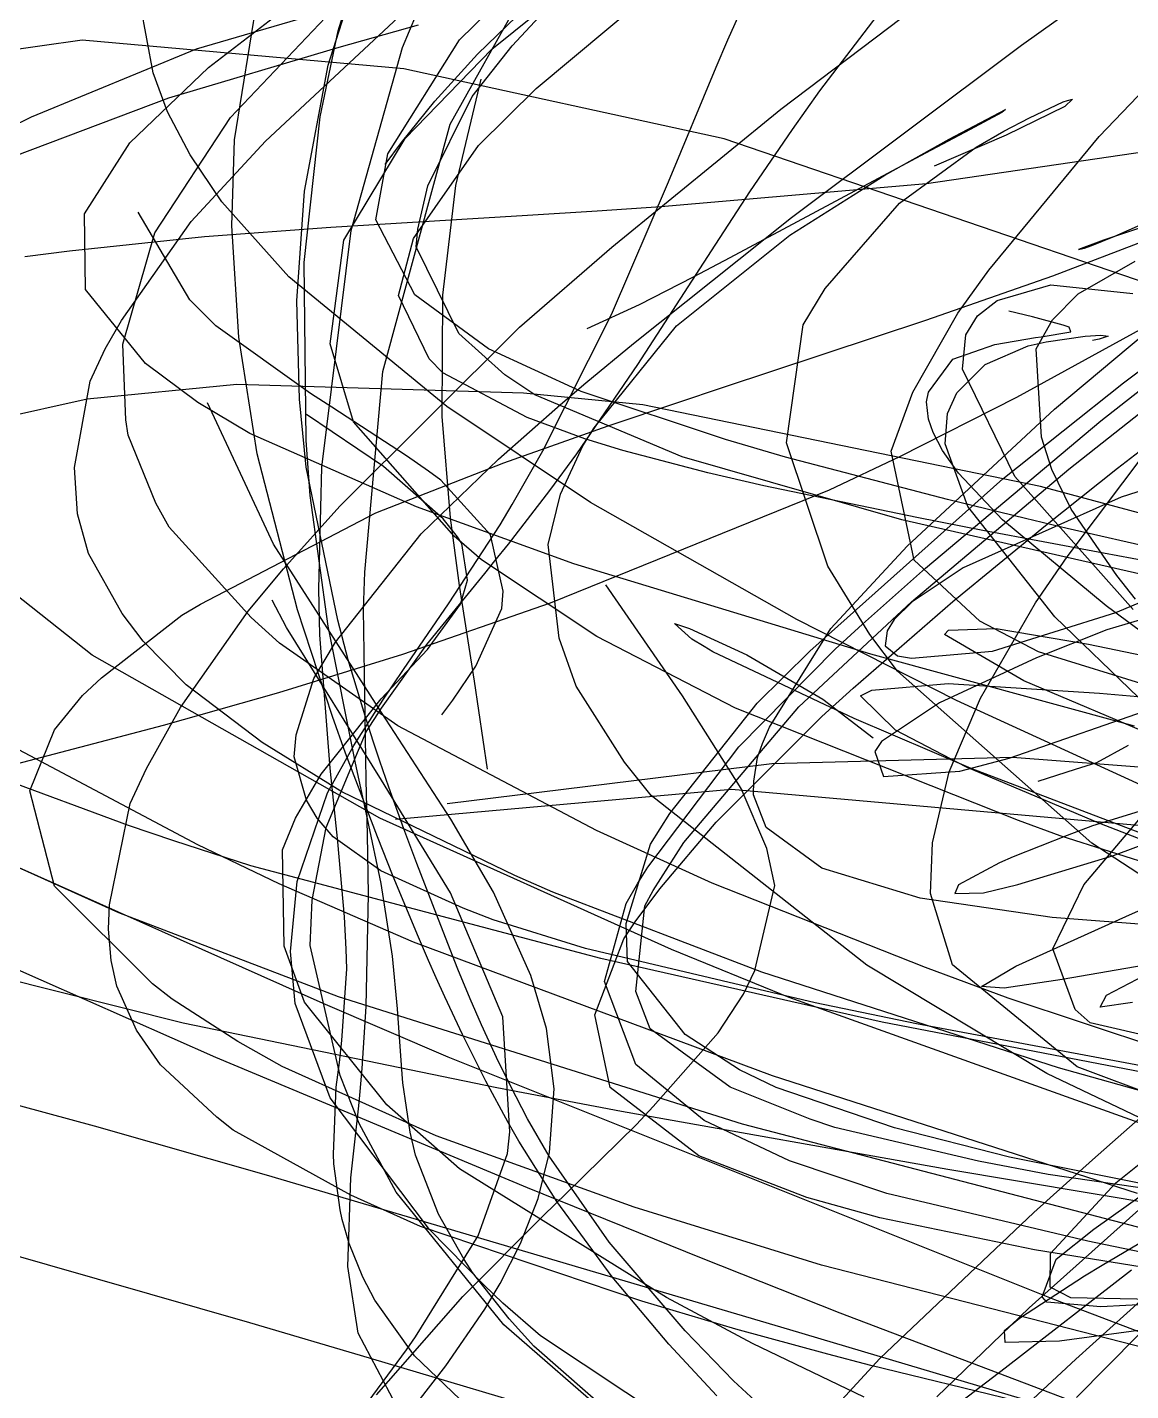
# Model space of a CAD drawing. Header units: metres. Extents: x -663 to 215, y -40 to 703.
# Drawn here: x -79.04 to -60.84, y 214.39 to 236.89 of the extents above; entities that cross this region are included whole.
import ezdxf

# ---------------------------------------------------------------- set-up
doc = ezdxf.new("R2010")
doc.units = ezdxf.units.M

msp = doc.modelspace()

# ---------------------------------------------------------------- linework, layer by layer
for p, q in [((-73.913, 236.829, -2430.5), (-72.368, 241.714, -2430.716)), ((-72.852, 236.552, -2430.287), (-71.333, 240.156, -2430.305)), ((-75.62, 235.029, -2430.345), (-74.917, 239.414, -2432.861)), ((-72.063, 235.288, -2427.374), (-69.69, 239.519, -2427.824)), ((-65.964, 235.839, -2432.596), (-63.141, 239.543, -2434.6)), ((-71.907, 236.677, -2405.4), (-70.081, 238.478, -2411.392)), ((-67.482, 236.679, -2432.475), (-66.659, 238.519, -2434.072)), ((-74.077, 236.26, -2431.32), (-73.446, 238.237, -2432.135)), ((-71.374, 236.523, -2395.021), (-69.206, 238.28, -2400.788)), ((-71.61, 236.442, -2411.571), (-69.922, 238.08, -2415.679)), ((-70.642, 235.874, -2411.212), (-68.038, 238.061, -2417.387)), ((-62.637, 236.592, -2425.959), (-60.482, 238.135, -2427.873)), ((-76.051, 236.224, -2403.001), (-74.157, 237.68, -2408.142)), ((-75.687, 235.399, -2399.909), (-73.607, 237.589, -2406.617)), ((-71.042, 236.583, -2406.688), (-69.964, 237.742, -2410.366)), ((-66.609, 235.533, -2433.054), (-64.001, 237.511, -2435.784)), ((-76.961, 236.135, -2368.108), (-77.17, 237.258, -2373.391)), ((-76.25, 236.529, -2394.956), (-74.173, 237.137, -2397.738)), ((-75.108, 235.007, -2403.13), (-72.832, 237.129, -2408.814)), ((-73.893, 236.56, -2400.882), (-72.585, 236.928, -2402.102)), ((-78.131, 236.675, -2287.782), (-84.804, 235.716, -2297.496)), ((-72.829, 236.203, -2281.536), (-78.131, 236.675, -2287.782)), ((-74.208, 235.407, -2430.241), (-73.913, 236.829, -2430.5)), ((-73.089, 234.798, -2397.114), (-71.907, 236.677, -2405.4)), ((-67.676, 236.229, -2432.022), (-67.482, 236.679, -2432.475)), ((-61.357, 235.087, -2388.314), (-59.67, 236.845, -2394.765)), ((-78.971, 235.408, -2389.773), (-76.25, 236.529, -2394.956)), ((-76.701, 235.724, -2397.769), (-73.893, 236.56, -2400.882)), ((-73.696, 233.532, -2429.705), (-72.852, 236.552, -2430.287)), ((-72.805, 235.053, -2389.395), (-71.374, 236.523, -2395.021)), ((-72.316, 235.667, -2409.406), (-71.61, 236.442, -2411.571)), ((-71.699, 235.744, -2403.711), (-71.042, 236.583, -2406.688)), ((-66.433, 233.748, -2421.454), (-62.637, 236.592, -2425.959)), ((-77.349, 234.982, -2397.483), (-76.051, 236.224, -2403.001)), ((-74.466, 234.185, -2429.899), (-74.077, 236.26, -2431.32)), ((-68.463, 234.336, -2429.499), (-67.676, 236.229, -2432.022)), ((-76.724, 235.492, -2365.101), (-76.961, 236.135, -2368.108)), ((-67.542, 235.045, -2275.977), (-72.829, 236.203, -2281.536)), ((-71.97, 234.275, -2430.245), (-71.553, 236.029, -2430.72)), ((-71.597, 234.936, -2408.032), (-70.642, 235.874, -2411.212)), ((-66.419, 235.199, -2432.075), (-65.964, 235.839, -2432.596)), ((-80.267, 234.376, -2392.107), (-76.701, 235.724, -2397.769)), ((-72.868, 234.985, -2407.329), (-72.316, 235.667, -2409.406)), ((-72.431, 234.273, -2397.388), (-71.699, 235.744, -2403.711)), ((-69.398, 233.259, -2429.362), (-66.609, 235.533, -2433.054)), ((-61.923, 235.582, -2394.484), (-62.893, 235.104, -2405.564)), ((-62.508, 235.391, -2368.004), (-61.949, 235.654, -2376.409)), ((-61.949, 235.654, -2376.409), (-61.878, 235.679, -2378.405)), ((-61.799, 235.701, -2381.905), (-61.923, 235.582, -2394.484)), ((-61.878, 235.679, -2378.405), (-61.799, 235.701, -2381.905)), ((-79.348, 235.223, -2388.924), (-78.971, 235.408, -2389.773)), ((-76.937, 233.493, -2392.777), (-75.687, 235.399, -2399.909)), ((-76.353, 234.781, -2361.793), (-76.724, 235.492, -2365.101)), ((-74.469, 233.003, -2429.386), (-74.208, 235.407, -2430.241)), ((-63.833, 235.043, -2372.023), (-62.902, 235.528, -2384.869)), ((-62.964, 235.48, -2395.165), (-63.483, 235.201, -2401.941)), ((-62.902, 235.528, -2384.869), (-62.964, 235.48, -2395.165)), ((-62.929, 235.17, -2363.252), (-62.508, 235.391, -2368.004)), ((-73.171, 231.209, -2425.056), (-72.063, 235.288, -2427.374)), ((-67.118, 234.172, -2430.999), (-66.419, 235.199, -2432.075)), ((-63.483, 235.201, -2401.941), (-64.221, 234.808, -2407.755)), ((-62.893, 235.104, -2405.564), (-64.077, 234.594, -2412.96)), ((-63.385, 234.909, -2358.822), (-62.929, 235.17, -2363.252)), ((-63.177, 232.878, -2378.594), (-61.357, 235.087, -2388.314)), ((-78.092, 233.806, -2391.01), (-77.349, 234.982, -2397.483)), ((-76.336, 233.68, -2398.86), (-75.108, 235.007, -2403.13)), ((-75.666, 233.608, -2429.104), (-75.62, 235.029, -2430.345)), ((-73.816, 233.375, -2382.055), (-72.805, 235.053, -2389.395)), ((-73.135, 234.623, -2406.161), (-72.868, 234.985, -2407.329)), ((-72.666, 233.403, -2401.227), (-71.597, 234.936, -2408.032)), ((-56.415, 231.234, -2265.135), (-67.542, 235.045, -2275.977)), ((-64.895, 234.447, -2363.297), (-63.833, 235.043, -2372.023)), ((-64.652, 233.986, -2348.014), (-63.385, 234.909, -2358.822)), ((-64.204, 234.307, -2408.91), (-59.024, 235.071, -2411.95)), ((-75.827, 234.004, -2358.193), (-76.353, 234.781, -2361.793)), ((-73.288, 233.708, -2391.017), (-73.089, 234.798, -2397.114)), ((-64.221, 234.808, -2407.755), (-66.021, 233.849, -2417.9)), ((-66.462, 233.459, -2353.086), (-64.895, 234.447, -2363.297)), ((-74.595, 232.375, -2428.089), (-74.466, 234.185, -2429.899)), ((-72.598, 233.553, -2393.794), (-72.431, 234.273, -2397.388)), ((-72.186, 232.467, -2429.374), (-71.97, 234.275, -2430.245)), ((-69.404, 232.149, -2425.262), (-68.463, 234.336, -2429.499)), ((-68.589, 233.932, -2405.785), (-64.204, 234.307, -2408.91)), ((-74.724, 232.767, -2352.485), (-75.827, 234.004, -2358.193)), ((-67.755, 233.199, -2429.679), (-67.118, 234.172, -2430.999)), ((-65.878, 232.574, -2336.41), (-64.652, 233.986, -2348.014)), ((-78.078, 232.561, -2382.664), (-78.092, 233.806, -2391.01)), ((-76.355, 232.39, -2435.099), (-77.21, 233.834, -2438.585)), ((-73.404, 233.629, -2401.62), (-70.788, 233.787, -2404.032)), ((-70.788, 233.787, -2404.032), (-69.638, 233.859, -2404.972)), ((-69.638, 233.859, -2404.972), (-68.589, 233.932, -2405.785)), ((-69.041, 231.668, -2417.242), (-66.433, 233.748, -2421.454)), ((-66.021, 233.849, -2417.9), (-67.452, 233.084, -2424.07)), ((-62.121, 232.785, -2418.686), (-59.123, 233.936, -2423.181)), ((-61.097, 233.439, -2368.208), (-59.98, 233.94, -2378.515)), ((-60.954, 231.018, -2426.115), (-57.355, 233.738, -2430.488)), ((-77.484, 232.048, -2392.575), (-76.336, 233.68, -2398.86)), ((-76.116, 233.432, -2398.716), (-74.029, 233.59, -2401.006)), ((-75.55, 231.772, -2426.93), (-75.666, 233.608, -2429.104)), ((-74.182, 229.626, -2427.545), (-73.696, 233.532, -2429.705)), ((-74.029, 233.59, -2401.006), (-73.404, 233.629, -2401.62)), ((-72.647, 232.473, -2382.051), (-73.288, 233.708, -2391.017)), ((-72.624, 233.266, -2392.252), (-72.598, 233.553, -2393.794)), ((-62.094, 230.586, -2399.13), (-58.455, 233.634, -2410.05)), ((-60.842, 233.523, -2335.434), (-61.289, 233.375, -2341.047)), ((-60.571, 233.608, -2332.696), (-60.842, 233.523, -2335.434)), ((-78.344, 233.196, -2395.827), (-76.116, 233.432, -2398.716)), ((-77.463, 231.659, -2384.74), (-76.937, 233.493, -2392.777)), ((-74.04, 231.661, -2373.658), (-73.816, 233.375, -2382.055)), ((-72.918, 232.461, -2395.785), (-72.666, 233.403, -2401.227)), ((-68.328, 231.961, -2341.364), (-66.462, 233.459, -2353.086)), ((-61.289, 233.375, -2341.047), (-61.701, 233.22, -2350.565)), ((-61.597, 233.24, -2360.728), (-61.477, 233.285, -2362.9)), ((-61.477, 233.285, -2362.9), (-61.097, 233.439, -2368.208)), ((-79.078, 233.102, -2394.781), (-78.344, 233.196, -2395.827)), ((-71.919, 231.836, -2382.549), (-72.624, 233.266, -2392.252)), ((-70.918, 231.94, -2426.95), (-69.398, 233.259, -2429.362)), ((-68.97, 231.32, -2425.712), (-67.755, 233.199, -2429.679)), ((-67.452, 233.084, -2424.07), (-68.057, 232.764, -2426.561)), ((-61.701, 233.22, -2350.565), (-61.597, 233.24, -2360.728)), ((-74.437, 230.067, -2427.372), (-74.469, 233.003, -2429.386)), ((-63.69, 232.17, -2375.134), (-63.177, 232.878, -2378.594)), ((-61.703, 232.488, -2353.016), (-60.766, 233.027, -2363.104)), ((-72.119, 230.632, -2342.626), (-74.724, 232.767, -2352.485)), ((-68.057, 232.764, -2426.561), (-68.948, 232.305, -2430.362)), ((-64.217, 232.054, -2415.173), (-62.121, 232.785, -2418.686)), ((-63.041, 232.381, -2345.702), (-62.156, 232.637, -2353.956)), ((-62.156, 232.637, -2353.956), (-60.804, 232.493, -2364.104)), ((-61.333, 230.395, -2425.808), (-58.47, 232.634, -2429.561)), ((-61.056, 229.611, -2427.498), (-57.023, 232.726, -2432.327)), ((-77.09, 231.339, -2373.202), (-78.078, 232.561, -2382.664)), ((-75.93, 231.962, -2433.641), (-76.355, 232.39, -2435.099)), ((-72.409, 231.417, -2387.559), (-72.918, 232.461, -2395.785)), ((-71.429, 231.582, -2374.036), (-72.647, 232.473, -2382.051)), ((-72.194, 230.466, -2427.807), (-72.186, 232.467, -2429.374)), ((-66.238, 231.979, -2332.234), (-65.878, 232.574, -2336.41)), ((-62.717, 230.782, -2414.001), (-59.736, 232.421, -2416.372)), ((-62.129, 232.058, -2347.509), (-61.703, 232.488, -2353.016)), ((-74.551, 230.75, -2425.872), (-74.595, 232.375, -2428.089)), ((-68.948, 232.305, -2430.362), (-69.809, 231.91, -2434.619)), ((-64.432, 230.868, -2367.904), (-63.69, 232.17, -2375.134)), ((-63.364, 232.127, -2341.625), (-63.041, 232.381, -2345.702)), ((-62.459, 232.107, -2407.64), (-62.85, 232.205, -2411.558)), ((-77.752, 231.579, -2390.616), (-77.484, 232.048, -2392.575)), ((-74.365, 230.846, -2427.907), (-75.93, 231.962, -2433.641)), ((-73.885, 228.985, -2420.231), (-70.918, 231.94, -2426.95)), ((-70.536, 229.899, -2418.771), (-69.404, 232.149, -2425.262)), ((-69.687, 230.28, -2330.662), (-68.328, 231.961, -2341.364)), ((-67.571, 230.941, -2408.748), (-64.217, 232.054, -2415.173)), ((-66.516, 230.028, -2321.184), (-66.238, 231.979, -2332.234)), ((-63.555, 231.811, -2337.994), (-63.364, 232.127, -2341.625)), ((-61.95, 231.97, -2399.021), (-62.459, 232.107, -2407.64)), ((-62.399, 231.581, -2342.678), (-62.129, 232.058, -2347.509)), ((-61.851, 231.937, -2396.379), (-61.95, 231.97, -2399.021)), ((-61.825, 231.864, -2387.534), (-61.851, 231.937, -2396.379)), ((-75.246, 229.85, -2423.796), (-75.55, 231.772, -2426.93)), ((-71.159, 231.152, -2376.95), (-71.919, 231.836, -2382.549)), ((-63.612, 231.243, -2333.204), (-63.555, 231.811, -2337.994)), ((-63.078, 231.654, -2362.946), (-62.409, 231.767, -2373.154)), ((-62.409, 231.767, -2373.154), (-62.314, 231.78, -2374.978)), ((-62.314, 231.78, -2374.978), (-61.825, 231.864, -2387.534)), ((-62.234, 231.695, -2357.831), (-61.586, 231.792, -2367.448)), ((-61.586, 231.792, -2367.448), (-61.329, 231.804, -2373.544)), ((-61.357, 231.739, -2388.995), (-61.466, 231.718, -2391.109)), ((-61.209, 231.789, -2380.843), (-61.357, 231.739, -2388.995)), ((-61.329, 231.804, -2373.544), (-61.209, 231.789, -2380.843)), ((-78.001, 231.047, -2388.27), (-77.752, 231.579, -2390.616)), ((-77.415, 230.412, -2378.694), (-77.463, 231.659, -2384.74)), ((-73.655, 230.376, -2366.849), (-74.04, 231.661, -2373.658)), ((-69.901, 230.878, -2366.746), (-71.429, 231.582, -2374.036)), ((-69.824, 231.018, -2415.762), (-69.041, 231.668, -2417.242)), ((-63.774, 231.413, -2352.285), (-63.078, 231.654, -2362.946)), ((-63.239, 231.322, -2344.977), (-62.528, 231.631, -2354.044)), ((-62.528, 231.631, -2354.044), (-62.234, 231.695, -2357.831)), ((-62.308, 230.121, -2332.335), (-62.399, 231.581, -2342.678)), ((-61.859, 229.596, -2424.264), (-59.41, 231.537, -2427.762)), ((-76.226, 230.693, -2367.867), (-77.09, 231.339, -2373.202)), ((-72.185, 231.183, -2385.428), (-72.409, 231.417, -2387.559)), ((-69.976, 229.848, -2420.956), (-68.97, 231.32, -2425.712)), ((-64.174, 230.868, -2340.723), (-63.774, 231.413, -2352.285)), ((-63.703, 230.855, -2337.306), (-63.239, 231.322, -2344.977)), ((-78.261, 229.623, -2381.24), (-78.001, 231.047, -2388.27)), ((-73.468, 227.895, -2421.251), (-73.171, 231.209, -2425.056)), ((-70.794, 230.448, -2377.188), (-72.185, 231.183, -2385.428)), ((-70.667, 230.82, -2373.966), (-71.159, 231.152, -2376.95)), ((-62.75, 229.476, -2323.244), (-63.612, 231.243, -2333.204)), ((-75.58, 230.991, -2285.967), (-78.049, 230.752, -2289.243)), ((-70.851, 230.85, -2280.391), (-75.58, 230.991, -2285.967)), ((-74.016, 230.619, -2426.53), (-74.365, 230.846, -2427.907)), ((-68.883, 230.657, -2278.205), (-70.851, 230.85, -2280.391)), ((-68.238, 229.798, -2363.113), (-70.667, 230.82, -2373.966)), ((-70.244, 230.663, -2414.909), (-69.824, 231.018, -2415.762)), ((-67.52, 230.083, -2357.684), (-69.901, 230.878, -2366.746)), ((-68.292, 230.702, -2407.281), (-67.571, 230.941, -2408.748)), ((-64.791, 229.89, -2361.682), (-64.432, 230.868, -2367.904)), ((-64.206, 230.704, -2338.061), (-64.174, 230.868, -2340.723)), ((-63.859, 230.512, -2333.184), (-63.703, 230.855, -2337.306)), ((-62.949, 229.435, -2423.048), (-60.954, 231.018, -2426.115)), ((-78.049, 230.752, -2289.243), (-83.709, 229.485, -2297.779)), ((-75.37, 230.184, -2363.533), (-76.226, 230.693, -2367.867)), ((-74.976, 228.356, -2427.512), (-76.064, 230.692, -2428.933)), ((-74.44, 229.628, -2423.952), (-74.551, 230.75, -2425.872)), ((-72.783, 229.813, -2420.487), (-74.016, 230.619, -2426.53)), ((-69.747, 229.043, -2335.238), (-72.119, 230.632, -2342.626)), ((-71.267, 229.759, -2412.502), (-70.244, 230.663, -2414.909)), ((-69.459, 230.309, -2404.786), (-68.292, 230.702, -2407.281)), ((-62.323, 229.311, -2271.443), (-68.883, 230.657, -2278.205)), ((-64.645, 229.807, -2412.284), (-62.717, 230.782, -2414.001)), ((-64.527, 228.325, -2388.756), (-62.094, 230.586, -2399.13)), ((-64.172, 230.418, -2334.207), (-64.206, 230.704, -2338.061)), ((-77.373, 230.159, -2377.428), (-77.415, 230.412, -2378.694)), ((-73.164, 229.642, -2420.231), (-74.433, 230.499, -2428.147)), ((-71.997, 228.492, -2356.019), (-73.655, 230.376, -2366.849)), ((-72.057, 228.791, -2425.883), (-72.194, 230.466, -2427.807)), ((-69.842, 230.098, -2372.69), (-70.794, 230.448, -2377.188)), ((-64.22, 227.964, -2420.66), (-61.333, 230.395, -2425.808)), ((-64.098, 230.199, -2331.648), (-64.172, 230.418, -2334.207)), ((-63.896, 230.016, -2328.548), (-63.859, 230.512, -2333.184)), ((-56.797, 230.458, -2301.138), (-60.997, 229.134, -2316.977)), ((-76.917, 229.032, -2371.476), (-77.373, 230.159, -2377.428)), ((-72.619, 228.974, -2352.851), (-75.37, 230.184, -2363.533)), ((-71.178, 229.702, -2400.805), (-69.459, 230.309, -2404.786)), ((-69.877, 229.981, -2328.882), (-69.687, 230.28, -2330.662)), ((-63.941, 229.901, -2328.615), (-64.098, 230.199, -2331.648)), ((-74.374, 229.163, -2426.544), (-74.437, 230.067, -2427.372)), ((-70.244, 229.183, -2324.385), (-69.877, 229.981, -2328.882)), ((-69.215, 229.901, -2369.998), (-69.842, 230.098, -2372.69)), ((-66.53, 229.791, -2354.253), (-67.52, 230.083, -2357.684)), ((-65.831, 227.995, -2311.579), (-66.516, 230.028, -2321.184)), ((-63.522, 228.978, -2321.45), (-63.896, 230.016, -2328.548)), ((-62.136, 229.588, -2329.112), (-62.308, 230.121, -2332.335)), ((-61.884, 228.149, -2373.569), (-60.498, 229.99, -2380.777)), ((-74.582, 227.277, -2417.446), (-75.246, 229.85, -2423.796)), ((-73.291, 228.873, -2395.256), (-71.178, 229.702, -2400.805)), ((-72.423, 229.563, -2418.406), (-72.783, 229.813, -2420.487)), ((-72.54, 228.527, -2408.616), (-71.267, 229.759, -2412.502)), ((-71.038, 229.011, -2415.598), (-70.536, 229.899, -2418.771)), ((-70.417, 229.241, -2418.507), (-69.976, 229.848, -2420.956)), ((-67.811, 229.534, -2364.636), (-69.215, 229.901, -2369.998)), ((-64.613, 228.761, -2350.469), (-68.238, 229.798, -2363.113)), ((-63.859, 229.096, -2345.931), (-66.53, 229.791, -2354.253)), ((-65.805, 229.252, -2411.176), (-64.645, 229.807, -2412.284)), ((-64.41, 228.093, -2346.773), (-64.791, 229.89, -2361.682)), ((-63.679, 229.531, -2325.342), (-63.941, 229.901, -2328.615)), ((-78.208, 228.859, -2377.157), (-78.261, 229.623, -2381.24)), ((-73.915, 227.104, -2417.385), (-74.44, 229.628, -2423.952)), ((-74.228, 227.618, -2425.618), (-74.182, 229.626, -2427.545)), ((-72.177, 228.775, -2409.865), (-73.164, 229.642, -2420.231)), ((-72.219, 229.415, -2417.122), (-72.423, 229.563, -2418.406)), ((-66.887, 229.318, -2361.363), (-67.811, 229.534, -2364.636)), ((-64.451, 227.405, -2419.307), (-61.859, 229.596, -2424.264)), ((-62.954, 228.761, -2319.773), (-63.679, 229.531, -2325.342)), ((-60.797, 227.282, -2313.723), (-62.75, 229.476, -2323.244)), ((-62.243, 228.665, -2425.807), (-61.056, 229.611, -2427.498)), ((-61.82, 228.935, -2325.526), (-62.136, 229.588, -2329.112)), ((-71.4, 228.512, -2408.477), (-72.219, 229.415, -2417.122)), ((-71.101, 228.359, -2414.136), (-70.417, 229.241, -2418.507)), ((-70.409, 227.391, -2405.837), (-65.805, 229.252, -2411.176)), ((-64.364, 228.797, -2353.341), (-66.887, 229.318, -2361.363)), ((-66.131, 226.592, -2415.599), (-62.949, 229.435, -2423.048)), ((-59.101, 228.441, -2268.235), (-62.323, 229.311, -2271.443)), ((-76.696, 228.638, -2369.332), (-76.917, 229.032, -2371.476)), ((-74.075, 227.005, -2423.586), (-74.374, 229.163, -2426.544)), ((-71.236, 228.678, -2414.308), (-71.038, 229.011, -2415.598)), ((-70.445, 228.353, -2319.986), (-70.244, 229.183, -2324.385)), ((-66.345, 227.115, -2326.165), (-69.747, 229.043, -2335.238)), ((-62.572, 228.78, -2342.157), (-63.859, 229.096, -2345.931)), ((-60.997, 229.134, -2316.977), (-63.599, 227.97, -2331.819)), ((-78.031, 228.205, -2373.475), (-78.208, 228.859, -2377.157)), ((-76.184, 227.369, -2385.244), (-73.291, 228.873, -2395.256)), ((-74.814, 227.951, -2417.534), (-73.885, 228.985, -2420.231)), ((-70.021, 228.033, -2344.395), (-72.619, 228.974, -2352.851)), ((-71.91, 227.675, -2424.217), (-72.057, 228.791, -2425.883)), ((-63.279, 228.585, -2350.086), (-64.364, 228.797, -2353.341)), ((-62.09, 227.159, -2312.26), (-63.522, 228.978, -2321.45)), ((-61.065, 227.842, -2320.168), (-61.82, 228.935, -2325.526)), ((-75.345, 227.147, -2360.742), (-76.696, 228.638, -2369.332)), ((-71.941, 228.48, -2405.973), (-72.177, 228.775, -2409.865)), ((-72.088, 227.373, -2408.289), (-71.236, 228.678, -2414.308)), ((-59.966, 227.703, -2336.818), (-64.613, 228.761, -2350.469)), ((-63.769, 227.411, -2423.267), (-62.243, 228.665, -2425.807)), ((-61.287, 228.208, -2344.436), (-63.279, 228.585, -2350.086)), ((-61.24, 227.341, -2311.714), (-62.954, 228.761, -2319.773)), ((-61.885, 228.616, -2340.198), (-62.572, 228.78, -2342.157)), ((-56.642, 227.43, -2326.623), (-61.885, 228.616, -2340.198)), ((-73.197, 225.58, -2423.878), (-74.976, 228.356, -2427.512)), ((-73.956, 226.741, -2401.126), (-72.54, 228.527, -2408.616)), ((-71.548, 228.099, -2353.682), (-71.997, 228.492, -2356.019)), ((-71.869, 228.368, -2404.462), (-71.941, 228.48, -2405.973)), ((-71.778, 227.762, -2395.837), (-71.869, 228.368, -2404.462)), ((-71.188, 227.584, -2399.284), (-71.4, 228.512, -2408.477)), ((-71.324, 228.082, -2412.619), (-71.101, 228.359, -2414.136)), ((-70.267, 226.806, -2312.403), (-70.445, 228.353, -2319.986)), ((-77.475, 227.214, -2367.546), (-78.031, 228.205, -2373.475)), ((-65.786, 226.968, -2381.181), (-64.527, 228.325, -2388.756)), ((-62.407, 227.39, -2370.382), (-61.884, 228.149, -2373.569)), ((-56.241, 227.274, -2331.465), (-61.287, 228.208, -2344.436)), ((-56.955, 228.217, -2300.369), (-61.23, 226.943, -2316.633)), ((-77.97, 226.528, -2349.842), (-79.834, 228.006, -2356.641)), ((-75.395, 227.254, -2415.575), (-74.814, 227.951, -2417.534)), ((-73.49, 227.28, -2420.374), (-73.468, 227.895, -2421.251)), ((-69.644, 226.837, -2345.872), (-71.548, 228.099, -2353.682)), ((-71.491, 227.877, -2411.446), (-71.324, 228.082, -2412.619)), ((-65.123, 226.541, -2330.881), (-70.021, 228.033, -2344.395)), ((-65.14, 226.867, -2306.69), (-65.831, 227.995, -2311.579)), ((-65.26, 227.038, -2418.407), (-64.22, 227.964, -2420.66)), ((-63.599, 227.97, -2331.819), (-64.442, 227.406, -2340.258)), ((-63.327, 227.089, -2335.908), (-64.41, 228.093, -2346.773)), ((-72.446, 226.702, -2403.818), (-71.491, 227.877, -2411.446)), ((-71.66, 226.1, -2421.019), (-71.91, 227.675, -2424.217)), ((-71.894, 227.366, -2390.149), (-71.778, 227.762, -2395.837)), ((-68.233, 225.854, -2426.379), (-69.494, 227.69, -2430.382)), ((-60.756, 227.453, -2318.357), (-61.065, 227.842, -2320.168)), ((-74.761, 226.983, -2425.571), (-74.998, 227.433, -2425.95)), ((-74.212, 226.861, -2424.699), (-74.228, 227.618, -2425.618)), ((-71.209, 227.295, -2396.432), (-71.188, 227.584, -2399.284)), ((-61.083, 227.23, -2391.266), (-60.479, 227.482, -2393.872)), ((-77.127, 226.757, -2364.707), (-77.475, 227.214, -2367.546)), ((-76.509, 225.663, -2410.416), (-75.395, 227.254, -2415.575)), ((-76.491, 227.186, -2384.033), (-76.184, 227.369, -2385.244)), ((-74.006, 225.513, -2411.324), (-74.582, 227.277, -2417.446)), ((-73.451, 224.467, -2414.456), (-73.49, 227.28, -2420.374)), ((-72.845, 226.544, -2402.514), (-70.409, 227.391, -2405.837)), ((-72.831, 226.288, -2402.456), (-72.088, 227.373, -2408.289)), ((-72.436, 226.623, -2379.969), (-71.894, 227.366, -2390.149)), ((-71.639, 226.343, -2387.422), (-71.209, 227.295, -2396.432)), ((-66.313, 225.675, -2414.396), (-64.451, 227.405, -2419.307)), ((-65.416, 225.982, -2419.878), (-63.769, 227.411, -2423.267)), ((-64.442, 227.406, -2340.258), (-64.738, 227.116, -2345.422)), ((-63.313, 225.816, -2363.044), (-62.407, 227.39, -2370.382)), ((-63.118, 226.592, -2379.586), (-61.083, 227.23, -2391.266)), ((-60.104, 226.499, -2307.513), (-61.24, 227.341, -2311.714)), ((-77.815, 226.155, -2377.269), (-76.491, 227.186, -2384.033)), ((-74.879, 226.725, -2358.237), (-75.345, 227.147, -2360.742)), ((-73.197, 224.467, -2422.028), (-74.761, 226.983, -2425.571)), ((-73.624, 224.744, -2418.312), (-74.075, 227.005, -2423.586)), ((-73.743, 226.448, -2415.27), (-73.915, 227.104, -2417.385)), ((-68.36, 227.049, -2305.804), (-68.117, 226.967, -2308.782)), ((-68.076, 226.792, -2298.974), (-68.36, 227.049, -2305.804)), ((-63.71, 225.778, -2319.799), (-66.345, 227.115, -2326.165)), ((-65.711, 226.624, -2417.338), (-65.26, 227.038, -2418.407)), ((-64.738, 227.116, -2345.422), (-64.856, 226.928, -2349.322)), ((-62.358, 226.581, -2329.285), (-63.327, 227.089, -2335.908)), ((-60.711, 225.831, -2306.51), (-62.09, 227.159, -2312.26)), ((-74.04, 224.66, -2420.437), (-74.212, 226.861, -2424.699)), ((-69.982, 226.017, -2308.711), (-70.267, 226.806, -2312.403)), ((-67.356, 225.652, -2338.218), (-69.644, 226.837, -2345.872)), ((-68.117, 226.967, -2308.782), (-67.169, 226.534, -2316.761)), ((-67.874, 226.668, -2297.333), (-68.076, 226.792, -2298.974)), ((-66.794, 225.341, -2369.47), (-65.786, 226.968, -2381.181)), ((-64.686, 226.261, -2304.157), (-65.14, 226.867, -2306.69)), ((-64.856, 226.928, -2349.322), (-64.889, 226.679, -2355.704)), ((-63.909, 226.866, -2304.642), (-63.843, 226.939, -2307.113)), ((-62.598, 226.106, -2295.94), (-63.909, 226.866, -2304.642)), ((-63.843, 226.939, -2307.113), (-63.055, 226.967, -2314.94)), ((-63.055, 226.967, -2314.94), (-61.532, 226.709, -2322.614)), ((-61.23, 226.943, -2316.633), (-62.394, 226.485, -2322.884)), ((-76.419, 226.04, -2360.089), (-77.127, 226.757, -2364.707)), ((-74.887, 225.91, -2399.335), (-72.845, 226.544, -2402.514)), ((-72.928, 225.361, -2349.818), (-74.879, 226.725, -2358.237)), ((-74.314, 226.142, -2398.142), (-73.956, 226.741, -2401.126)), ((-73.199, 225.804, -2369.813), (-72.436, 226.623, -2379.969)), ((-73.196, 225.655, -2396.701), (-72.446, 226.702, -2403.818)), ((-67.728, 226.583, -2296.395), (-67.874, 226.668, -2297.333)), ((-65.399, 225.483, -2289.351), (-67.728, 226.583, -2296.395)), ((-67.299, 225.016, -2412.434), (-65.711, 226.624, -2417.338)), ((-67.169, 226.534, -2316.761), (-65.915, 225.802, -2326.587)), ((-66.997, 225.733, -2412.914), (-66.131, 226.592, -2415.599)), ((-60.775, 225.358, -2320.15), (-65.123, 226.541, -2330.881)), ((-64.889, 226.679, -2355.704), (-64.685, 226.514, -2362.343)), ((-64.451, 226.478, -2366.039), (-63.118, 226.592, -2379.586)), ((-60.439, 225.99, -2319.661), (-62.358, 226.581, -2329.285)), ((-61.532, 226.709, -2322.614), (-59.498, 226.28, -2332.253)), ((-73.223, 223.838, -2336.862), (-77.97, 226.528, -2349.842)), ((-73.449, 225.471, -2411.477), (-73.743, 226.448, -2415.27)), ((-72.017, 225.784, -2382.337), (-71.639, 226.343, -2387.422)), ((-64.685, 226.514, -2362.343), (-64.451, 226.478, -2366.039)), ((-62.394, 226.485, -2322.884), (-63.992, 225.741, -2333.915)), ((-78.127, 225.86, -2375.344), (-77.815, 226.155, -2377.269)), ((-74.604, 225.211, -2392.565), (-74.314, 226.142, -2398.142)), ((-73.172, 225.786, -2399.568), (-72.831, 226.288, -2402.456)), ((-71.449, 224.646, -2416.965), (-71.66, 226.1, -2421.019)), ((-61.479, 223.425, -2293.064), (-64.686, 226.261, -2304.157)), ((-60.112, 225.048, -2288.564), (-62.598, 226.106, -2295.94)), ((-78.591, 225.296, -2371.686), (-78.127, 225.86, -2375.344)), ((-76.794, 225.373, -2395.92), (-74.887, 225.91, -2399.335)), ((-75.166, 225.084, -2353.664), (-76.419, 226.04, -2360.089)), ((-69.189, 224.762, -2303.071), (-69.982, 226.017, -2308.711)), ((-65.935, 225.516, -2418.673), (-65.416, 225.982, -2419.878)), ((-65.296, 225.857, -2306.79), (-65.105, 225.95, -2309.285)), ((-65.105, 225.95, -2309.285), (-63.847, 226.062, -2317.211)), ((-63.847, 226.062, -2317.211), (-61.351, 225.898, -2326.366)), ((-61.351, 225.898, -2326.366), (-60.248, 225.802, -2330.171)), ((-77.072, 224.659, -2406.72), (-76.509, 225.663, -2410.416)), ((-74.192, 224.564, -2356.711), (-73.199, 225.804, -2369.813)), ((-73.653, 225.037, -2395.027), (-73.172, 225.786, -2399.568)), ((-73.449, 225.261, -2394.03), (-73.196, 225.655, -2396.701)), ((-72.2, 225.542, -2380.186), (-72.017, 225.784, -2382.337)), ((-68.44, 223.912, -2405.613), (-66.997, 225.733, -2412.914)), ((-67.265, 224.329, -2420.793), (-68.233, 225.854, -2426.379)), ((-68.206, 223.438, -2405.625), (-66.313, 225.675, -2414.396)), ((-62.686, 223.797, -2325.571), (-67.356, 225.652, -2338.218)), ((-65.915, 225.802, -2326.587), (-65.083, 225.163, -2337.078)), ((-64.717, 225.288, -2299.694), (-65.296, 225.857, -2306.79)), ((-63.992, 225.741, -2333.915), (-64.946, 225.101, -2345.491)), ((-63.831, 224.601, -2356.726), (-63.313, 225.816, -2363.044)), ((-60.137, 224.14, -2311.882), (-63.71, 225.778, -2319.799)), ((-62.842, 224.83, -2382.744), (-59.972, 225.823, -2396.517)), ((-73.792, 224.91, -2408.876), (-74.006, 225.513, -2411.324)), ((-73.328, 225.093, -2409.845), (-73.449, 225.471, -2411.477)), ((-72.053, 223.822, -2420.402), (-73.197, 225.58, -2423.878)), ((-67.676, 223.771, -2413.178), (-65.935, 225.516, -2418.673)), ((-63.469, 224.659, -2285.224), (-65.399, 225.483, -2289.351)), ((-79.922, 224.547, -2388.396), (-76.794, 225.373, -2395.92)), ((-76.227, 223.395, -2338.972), (-79.797, 225.295, -2348.852)), ((-78.999, 224.286, -2365.151), (-78.591, 225.296, -2371.686)), ((-74.637, 224.851, -2390.143), (-74.604, 225.211, -2392.565)), ((-74.107, 223.685, -2383.975), (-73.449, 225.261, -2394.03)), ((-69.652, 223.635, -2338.644), (-72.928, 225.361, -2349.818)), ((-66.911, 225.071, -2367.289), (-66.794, 225.341, -2369.47)), ((-63.547, 224.679, -2294.64), (-64.717, 225.288, -2299.694)), ((-73.851, 224.272, -2348.01), (-75.166, 225.084, -2353.664)), ((-74.088, 224.258, -2390.157), (-73.653, 225.037, -2395.027)), ((-73.223, 224.777, -2408.376), (-73.328, 225.093, -2409.845)), ((-68.802, 223.027, -2404.415), (-67.299, 225.016, -2412.434)), ((-66.991, 224.836, -2365.288), (-66.911, 225.071, -2367.289)), ((-64.946, 225.101, -2345.491), (-65.059, 224.938, -2349.493)), ((-60.881, 225.036, -2355.14), (-61.404, 224.752, -2364.896)), ((-74.432, 224.136, -2384.518), (-74.637, 224.851, -2390.143)), ((-73.264, 223.529, -2402.021), (-73.792, 224.91, -2408.876)), ((-73.426, 223.829, -2415.382), (-73.624, 224.744, -2418.312)), ((-73.074, 224.349, -2406.216), (-73.223, 224.777, -2408.376)), ((-66.755, 224.734, -2283.76), (-72.11, 224.073, -2289.866)), ((-68.747, 224.21, -2300.641), (-69.189, 224.762, -2303.071)), ((-67.055, 224.447, -2361.684), (-66.991, 224.836, -2365.288)), ((-62.79, 224.841, -2279.519), (-66.755, 224.734, -2283.76)), ((-65.059, 224.938, -2349.493), (-64.913, 224.525, -2364.303)), ((-63.658, 224.615, -2377.705), (-62.842, 224.83, -2382.744)), ((-56.661, 224.369, -2273.202), (-62.79, 224.841, -2279.519)), ((-61.404, 224.752, -2364.896), (-61.752, 224.638, -2369.723)), ((-77.37, 223.719, -2328.683), (-79.511, 224.51, -2334.731)), ((-77.34, 224.081, -2404.41), (-77.072, 224.659, -2406.72)), ((-74.616, 223.836, -2349.841), (-74.192, 224.564, -2356.711)), ((-73.914, 223.447, -2416.947), (-74.04, 224.66, -2420.437)), ((-64.913, 224.525, -2364.303), (-63.658, 224.615, -2377.705)), ((-64.109, 223.432, -2349.914), (-63.831, 224.601, -2356.726)), ((-61.348, 223.748, -2288.661), (-63.547, 224.679, -2294.64)), ((-58.953, 222.929, -2277.714), (-63.469, 224.659, -2285.224)), ((-61.752, 224.638, -2369.723), (-62.371, 224.444, -2377.994)), ((-58.56, 224.604, -2322.733), (-61.469, 223.709, -2336.791)), ((-78.59, 222.715, -2354.94), (-78.999, 224.286, -2365.151)), ((-73.428, 223.56, -2412.068), (-73.451, 224.467, -2414.456)), ((-72.056, 222.603, -2417.928), (-73.197, 224.467, -2422.028)), ((-72.827, 223.664, -2402.288), (-73.074, 224.349, -2406.216)), ((-67.42, 224.311, -2284.061), (-72.966, 223.814, -2291.099)), ((-57.603, 223.438, -2272.926), (-67.42, 224.311, -2284.061)), ((-66.838, 223.336, -2415.932), (-67.265, 224.329, -2420.793)), ((-67.057, 224.224, -2359.467), (-67.055, 224.447, -2361.684)), ((-61.608, 222.738, -2378.049), (-60.198, 224.411, -2389.154)), ((-74.156, 220.782, -2277.175), (-81.831, 224.203, -2286.105)), ((-77.683, 222.41, -2396.435), (-77.34, 224.081, -2404.41)), ((-74.587, 222.795, -2381.017), (-74.088, 224.258, -2390.157)), ((-74.258, 223.839, -2381.931), (-74.432, 224.136, -2384.518)), ((-70.998, 222.891, -2337.994), (-73.851, 224.272, -2348.01)), ((-65.19, 221.414, -2288.745), (-68.747, 224.21, -2300.641)), ((-66.851, 223.685, -2353.29), (-67.057, 224.224, -2359.467)), ((-74.831, 223.316, -2345.257), (-74.616, 223.836, -2349.841)), ((-73.992, 223.531, -2379.021), (-74.258, 223.839, -2381.931)), ((-68.413, 221.673, -2325.847), (-73.223, 223.838, -2336.862)), ((-68.76, 223.408, -2403.282), (-68.44, 223.912, -2405.613)), ((-61.124, 223.223, -2392.38), (-59.055, 223.991, -2400.883)), ((-77.528, 222.274, -2328.655), (-80.969, 223.827, -2336.723)), ((-76.621, 223.461, -2326.678), (-77.37, 223.719, -2328.683)), ((-74.337, 222.486, -2376.865), (-74.107, 223.685, -2383.975)), ((-73.203, 222.759, -2410.768), (-73.426, 223.829, -2415.382)), ((-72.614, 223.092, -2398.618), (-72.827, 223.664, -2402.288)), ((-71.35, 222.619, -2417.382), (-72.053, 223.822, -2420.402)), ((-67.743, 222.766, -2332.868), (-69.652, 223.635, -2338.644)), ((-68.606, 222.674, -2408.989), (-67.676, 223.771, -2413.178)), ((-65.93, 223.011, -2343.231), (-66.851, 223.685, -2353.29)), ((-62.003, 223.547, -2323.837), (-62.686, 223.797, -2325.571)), ((-61.469, 223.709, -2336.791), (-61.888, 223.554, -2339.648)), ((-59.5, 223.031, -2284.617), (-61.348, 223.748, -2288.661)), ((-75.351, 223.052, -2323.438), (-76.621, 223.461, -2326.678)), ((-74.883, 222.754, -2335.581), (-76.227, 223.395, -2338.972)), ((-73.208, 222.971, -2373.03), (-73.992, 223.531, -2379.021)), ((-73.806, 222.21, -2411.725), (-73.914, 223.447, -2416.947)), ((-73.409, 222.582, -2409.045), (-73.428, 223.56, -2412.068)), ((-73.002, 222.875, -2398.331), (-73.264, 223.529, -2402.021)), ((-69.158, 222.098, -2395.711), (-68.76, 223.408, -2403.282)), ((-68.713, 222.645, -2401.808), (-68.206, 223.438, -2405.625)), ((-64.141, 222.592, -2344.514), (-64.109, 223.432, -2349.914)), ((-61.888, 223.554, -2339.648), (-62.779, 223.2, -2346.767)), ((-56.797, 221.896, -2311.999), (-62.003, 223.547, -2323.837)), ((-57.408, 220.764, -2282.952), (-61.479, 223.425, -2293.064)), ((-74.799, 221.723, -2332.923), (-74.831, 223.316, -2345.257)), ((-66.705, 222.729, -2412.501), (-66.838, 223.336, -2415.932)), ((-62.779, 223.2, -2346.767), (-63.001, 223.099, -2349.181)), ((-62.697, 222.742, -2382.531), (-61.124, 223.223, -2392.38)), ((-69.578, 221.524, -2310.58), (-75.351, 223.052, -2323.438)), ((-71.851, 222.35, -2365.422), (-73.208, 222.971, -2373.03)), ((-72.219, 222.065, -2391.135), (-72.614, 223.092, -2398.618)), ((-68.969, 222.766, -2403.242), (-68.802, 223.027, -2404.415)), ((-64.313, 222.518, -2332.857), (-65.93, 223.011, -2343.231)), ((-63.001, 223.099, -2349.181), (-63.679, 222.738, -2359.392)), ((-76.971, 221.102, -2344.229), (-78.59, 222.715, -2354.94)), ((-72.67, 221.789, -2330.381), (-74.883, 222.754, -2335.581)), ((-74.699, 221.636, -2373.981), (-74.587, 222.795, -2381.017)), ((-73.015, 221.563, -2403.49), (-73.203, 222.759, -2410.768)), ((-72.585, 221.876, -2392.054), (-73.002, 222.875, -2398.331)), ((-70.372, 222.615, -2335.954), (-70.998, 222.891, -2337.994)), ((-69.162, 222.429, -2401.637), (-68.969, 222.766, -2403.242)), ((-64.22, 221.373, -2323.37), (-67.743, 222.766, -2332.868)), ((-67.037, 221.325, -2403.415), (-66.705, 222.729, -2412.501)), ((-63.679, 222.738, -2359.392), (-63.741, 222.596, -2367.188)), ((-63.266, 222.606, -2377.365), (-62.697, 222.742, -2382.531)), ((-62.122, 221.679, -2368.66), (-61.608, 222.738, -2378.049)), ((-60.918, 222.216, -2382.509), (-59.368, 222.916, -2389.231)), ((-74.374, 221.737, -2372.626), (-74.337, 222.486, -2376.865)), ((-73.449, 220.73, -2401.556), (-73.409, 222.582, -2409.045)), ((-71.192, 220.561, -2411.249), (-72.056, 222.603, -2417.928)), ((-70.734, 221.239, -2413.086), (-71.35, 222.619, -2417.382)), ((-66.921, 221.299, -2326.01), (-70.372, 222.615, -2335.954)), ((-69.012, 222.125, -2406.628), (-68.606, 222.674, -2408.989)), ((-68.853, 222.389, -2400.48), (-68.713, 222.645, -2401.808)), ((-62.133, 222.201, -2322.845), (-64.313, 222.518, -2332.857)), ((-63.779, 221.415, -2335.822), (-64.141, 222.592, -2344.514)), ((-63.741, 222.596, -2367.188), (-63.266, 222.606, -2377.365)), ((-75.927, 219.887, -2274.752), (-81.711, 222.447, -2281.764)), ((-77.701, 222.007, -2394.317), (-77.683, 222.41, -2396.435)), ((-73.907, 220.889, -2321.055), (-77.528, 222.274, -2328.655)), ((-71.352, 222.159, -2362.933), (-71.851, 222.35, -2365.422)), ((-69.515, 221.142, -2394.132), (-69.162, 222.429, -2401.637)), ((-69.003, 220.975, -2390.861), (-68.853, 222.389, -2400.48)), ((-73.778, 221.675, -2408.885), (-73.806, 222.21, -2411.725)), ((-71.934, 221.346, -2385.557), (-72.219, 222.065, -2391.135)), ((-69.83, 221.685, -2356.344), (-71.352, 222.159, -2362.933)), ((-69.199, 221.845, -2405.348), (-69.012, 222.125, -2406.628)), ((-69.136, 221.475, -2391.425), (-69.158, 222.098, -2395.711)), ((-62.731, 221.397, -2369.278), (-60.918, 222.216, -2382.509)), ((-60.192, 222.048, -2315.55), (-62.133, 222.201, -2322.845)), ((-77.655, 221.489, -2391.408), (-77.701, 222.007, -2394.317)), ((-72.418, 221.49, -2389.507), (-72.585, 221.876, -2392.054)), ((-69.677, 220.591, -2398.266), (-69.199, 221.845, -2405.348)), ((-74.467, 220.803, -2326.386), (-74.799, 221.723, -2332.923)), ((-74.62, 220.779, -2368.942), (-74.699, 221.636, -2373.981)), ((-73.878, 219.59, -2361.425), (-74.374, 221.737, -2372.626)), ((-73.77, 221.353, -2406.947), (-73.778, 221.675, -2408.885)), ((-66.745, 219.587, -2318.032), (-72.67, 221.789, -2330.381)), ((-66.041, 220.792, -2343.08), (-69.83, 221.685, -2356.344)), ((-66.472, 220.879, -2321.691), (-68.413, 221.673, -2325.847)), ((-61.756, 220.682, -2355.368), (-62.122, 221.679, -2368.66)), ((-77.562, 221.067, -2388.885), (-77.655, 221.489, -2391.408)), ((-72.931, 220.693, -2396.707), (-73.015, 221.563, -2403.49)), ((-72.293, 221.204, -2387.581), (-72.418, 221.49, -2389.507)), ((-64.937, 220.47, -2301.246), (-69.578, 221.524, -2310.58)), ((-68.188, 220.267, -2380.571), (-69.136, 221.475, -2391.425)), ((-62.219, 219.626, -2281.205), (-65.19, 221.414, -2288.745)), ((-62.86, 220.87, -2319.906), (-64.22, 221.373, -2323.37)), ((-61.723, 219.733, -2319.791), (-63.779, 221.415, -2335.822)), ((-63.301, 221.059, -2356.672), (-62.731, 221.397, -2369.278)), ((-60.474, 221.434, -2325.691), (-61.969, 221.176, -2335.315)), ((-61.468, 218.199, -2403.738), (-57.758, 221.48, -2414.511)), ((-61.237, 220.919, -2367.322), (-60.354, 221.381, -2376.706)), ((-76.466, 220.457, -2333.334), (-79.816, 221.296, -2343.909)), ((-73.85, 220.169, -2397.648), (-73.77, 221.353, -2406.947)), ((-72.152, 220.889, -2385.418), (-72.293, 221.204, -2387.581)), ((-71.731, 220.855, -2381.676), (-71.934, 221.346, -2385.557)), ((-70.472, 220.366, -2409.94), (-70.734, 221.239, -2413.086)), ((-69.002, 219.776, -2383.394), (-69.515, 221.142, -2394.132)), ((-67.223, 220.934, -2400.79), (-67.037, 221.325, -2403.415)), ((-62.028, 219.716, -2313.756), (-66.921, 221.299, -2326.01)), ((-61.969, 221.176, -2335.315), (-62.924, 221.034, -2345.157)), ((-77.236, 220.338, -2384.097), (-77.562, 221.067, -2388.885)), ((-76.651, 220.852, -2342.548), (-76.971, 221.102, -2344.229)), ((-68.762, 220.364, -2385.692), (-69.003, 220.975, -2390.861)), ((-67.642, 220.295, -2396.481), (-67.223, 220.934, -2400.79)), ((-62.924, 221.034, -2345.157), (-63.301, 221.059, -2356.672)), ((-61.344, 220.721, -2353.173), (-61.237, 220.919, -2367.322)), ((-75.564, 220.151, -2337.784), (-76.651, 220.852, -2342.548)), ((-74.043, 219.221, -2360.212), (-74.62, 220.779, -2368.942)), ((-73.107, 219.109, -2315.326), (-74.467, 220.803, -2326.386)), ((-72.097, 219.894, -2274.967), (-74.156, 220.782, -2277.175)), ((-67.239, 218.787, -2308.587), (-73.907, 220.889, -2321.055)), ((-73.516, 219.709, -2396.561), (-73.449, 220.73, -2401.556)), ((-72.866, 219.76, -2388.246), (-72.931, 220.693, -2396.707)), ((-71.86, 220.266, -2381.091), (-72.152, 220.889, -2385.418)), ((-71.546, 220.427, -2378.311), (-71.731, 220.855, -2381.676)), ((-60.56, 218.762, -2310.077), (-66.472, 220.879, -2321.691)), ((-64.369, 220.442, -2337.792), (-66.041, 220.792, -2343.08)), ((-58.058, 219.275, -2308.716), (-62.86, 220.87, -2319.906)), ((-60.806, 220.798, -2343.894), (-61.344, 220.721, -2353.173)), ((-71.077, 218.662, -2402.774), (-71.192, 220.561, -2411.249)), ((-69.425, 219.393, -2389.146), (-69.677, 220.591, -2398.266)), ((-54.963, 218.549, -2283.315), (-64.937, 220.47, -2301.246)), ((-61.508, 220.463, -2351.627), (-61.756, 220.682, -2355.368)), ((-59.509, 219.992, -2337.097), (-61.508, 220.463, -2351.627)), ((-76.841, 219.767, -2380.004), (-77.236, 220.338, -2384.097)), ((-71.291, 219.391, -2320.624), (-76.466, 220.457, -2333.334)), ((-71.474, 219.496, -2375.778), (-71.86, 220.266, -2381.091)), ((-71.265, 219.816, -2373.607), (-71.546, 220.427, -2378.311)), ((-70.345, 219.372, -2405.884), (-70.472, 220.366, -2409.94)), ((-67.447, 219.4, -2374.846), (-68.762, 220.364, -2385.692)), ((-68.712, 219.08, -2388.526), (-67.642, 220.295, -2396.481)), ((-67.289, 219.687, -2374.248), (-68.188, 220.267, -2380.571)), ((-59.223, 219.481, -2323.518), (-64.369, 220.442, -2337.792)), ((-74.833, 219.739, -2334.959), (-75.564, 220.151, -2337.784)), ((-73.89, 219.806, -2394.452), (-73.85, 220.169, -2397.648)), ((-70.788, 217.736, -2269.297), (-75.927, 219.887, -2274.752)), ((-73.941, 219.399, -2390.658), (-73.89, 219.806, -2394.452)), ((-62.091, 215.893, -2264.887), (-72.097, 219.894, -2274.967)), ((-70.976, 219.239, -2369.318), (-71.265, 219.816, -2373.607)), ((-75.911, 218.902, -2373.064), (-76.841, 219.767, -2380.004)), ((-72.293, 218.598, -2326.913), (-74.833, 219.739, -2334.959)), ((-73.566, 218.801, -2357.477), (-73.878, 219.59, -2361.425)), ((-73.548, 219.326, -2394.525), (-73.516, 219.709, -2396.561)), ((-72.843, 219.469, -2385.504), (-72.866, 219.76, -2388.246)), ((-67.871, 218.851, -2374.013), (-69.002, 219.776, -2383.394)), ((-66.688, 219.392, -2370.703), (-67.289, 219.687, -2374.248)), ((-60.728, 217.644, -2306.636), (-66.745, 219.587, -2318.032)), ((-56.49, 216.88, -2269.462), (-62.219, 219.626, -2281.205)), ((-54.521, 217.624, -2297.328), (-62.028, 219.716, -2313.756)), ((-58.944, 218.69, -2306.77), (-61.723, 219.733, -2319.791)), ((-77.927, 218.756, -2281.759), (-80.684, 219.503, -2284.374)), ((-73.987, 218.292, -2380.165), (-73.941, 219.399, -2390.658)), ((-72.721, 218.655, -2377.763), (-72.843, 219.469, -2385.504)), ((-71.106, 218.819, -2371.209), (-71.474, 219.496, -2375.778)), ((-69.239, 218.998, -2316.059), (-71.291, 219.391, -2320.624)), ((-70.425, 218.323, -2401.077), (-70.345, 219.372, -2405.884)), ((-67.961, 218.266, -2377.158), (-69.425, 219.393, -2389.146)), ((-66.127, 218.869, -2367.359), (-67.447, 219.4, -2374.846)), ((-64.735, 218.731, -2361.545), (-66.688, 219.392, -2370.703)), ((-72.403, 217.049, -2348.727), (-74.043, 219.221, -2360.212)), ((-73.571, 219.09, -2393.219), (-73.548, 219.326, -2394.525)), ((-71.911, 218.054, -2308.77), (-73.107, 219.109, -2315.326)), ((-70.785, 218.878, -2366.716), (-70.976, 219.239, -2369.318)), ((-61.084, 217.82, -2376.344), (-59.315, 219.235, -2386.686)), ((-75.642, 218.691, -2371.28), (-75.911, 218.902, -2373.064)), ((-73.7, 217.901, -2385.739), (-73.571, 219.09, -2393.219)), ((-63.853, 218.043, -2305.286), (-69.239, 218.998, -2316.059)), ((-68.992, 218.786, -2386.65), (-68.712, 219.08, -2388.526)), ((-75.09, 217.95, -2279.249), (-77.927, 218.756, -2281.759)), ((-73.704, 217.615, -2361.166), (-75.642, 218.691, -2371.28)), ((-72.953, 217.669, -2351.977), (-73.566, 218.801, -2357.477)), ((-71.116, 218.306, -2401.023), (-71.077, 218.662, -2402.774)), ((-70.929, 218.508, -2369.145), (-71.106, 218.819, -2371.209)), ((-70.429, 218.261, -2362.459), (-70.785, 218.878, -2366.716)), ((-70.149, 217.645, -2379.697), (-68.992, 218.786, -2386.65)), ((-66.468, 218.185, -2365.89), (-67.871, 218.851, -2374.013)), ((-58.507, 216.515, -2293.824), (-67.239, 218.787, -2308.587)), ((-65.72, 218.734, -2365.29), (-66.127, 218.869, -2367.359)), ((-63.348, 218.18, -2355.369), (-65.72, 218.734, -2365.29)), ((-62.838, 218.246, -2354.039), (-64.735, 218.731, -2361.545)), ((-72.637, 218.278, -2374.247), (-72.721, 218.655, -2377.763)), ((-69.027, 217.419, -2318.314), (-72.293, 218.598, -2326.913)), ((-70.303, 217.515, -2362.849), (-70.929, 218.508, -2369.145)), ((-73.984, 218.132, -2378.657), (-73.987, 218.292, -2380.165)), ((-72.257, 217.303, -2365.651), (-72.637, 218.278, -2374.247)), ((-71.601, 216.946, -2393.523), (-71.116, 218.306, -2401.023)), ((-70.613, 217.561, -2397.282), (-70.425, 218.323, -2401.077)), ((-69.438, 216.84, -2353.514), (-70.429, 218.261, -2362.459)), ((-66.181, 217.58, -2367.739), (-67.961, 218.266, -2377.158)), ((-59.752, 217.624, -2343.576), (-62.838, 218.246, -2354.039)), ((-73.877, 217.376, -2371.82), (-73.984, 218.132, -2378.657)), ((-68.495, 215.929, -2296.103), (-71.911, 218.054, -2308.77)), ((-64.862, 217.646, -2358.38), (-66.468, 218.185, -2365.89)), ((-59.134, 217.252, -2296.592), (-63.853, 218.043, -2305.286)), ((-62.197, 217.96, -2351.054), (-63.348, 218.18, -2355.369)), ((-61.952, 217.766, -2402.172), (-61.468, 218.199, -2403.738)), ((-61.447, 217.057, -2376.979), (-60.066, 218.04, -2386.659)), ((-66.463, 215.395, -2272.132), (-75.09, 217.95, -2279.249)), ((-73.753, 216.438, -2374.942), (-73.7, 217.901, -2385.739)), ((-62.511, 215.76, -2393.74), (-60.089, 217.925, -2403.963)), ((-62.437, 217.329, -2400.53), (-61.952, 217.766, -2402.172)), ((-58.088, 217.355, -2337.945), (-62.197, 217.96, -2351.054)), ((-62.163, 216.656, -2362.785), (-61.084, 217.82, -2376.344)), ((-72.554, 217.1, -2355.974), (-73.704, 217.615, -2361.166)), ((-71.18, 215.48, -2341.715), (-72.953, 217.669, -2351.977)), ((-70.904, 216.818, -2393.337), (-70.613, 217.561, -2397.282)), ((-67.918, 216.576, -2266.39), (-70.788, 217.736, -2269.297)), ((-70.521, 217.283, -2377.554), (-70.149, 217.645, -2379.697)), ((-64.976, 217.241, -2362.386), (-66.181, 217.58, -2367.739)), ((-61.545, 216.86, -2345.916), (-64.862, 217.646, -2358.38)), ((-75.368, 215.509, -2275.477), (-81.877, 217.375, -2281.158)), ((-73.843, 217.214, -2370.383), (-73.877, 217.376, -2371.82)), ((-69.391, 216.269, -2355.463), (-70.303, 217.515, -2362.849)), ((-65.937, 216.464, -2311.121), (-69.027, 217.419, -2318.314)), ((-64.976, 214.923, -2389.291), (-62.437, 217.329, -2400.53)), ((-73.73, 216.82, -2366.984), (-73.843, 217.214, -2370.383)), ((-68.9, 215.866, -2342.435), (-72.554, 217.1, -2355.974)), ((-71.832, 216.555, -2359.467), (-72.257, 217.303, -2365.651)), ((-71.854, 215.945, -2370.035), (-70.521, 217.283, -2377.554)), ((-62.424, 216.713, -2352.842), (-64.976, 217.241, -2362.386)), ((-61.311, 216.46, -2381.399), (-60.033, 217.216, -2388.964)), ((-72.636, 215.28, -2383.228), (-71.601, 216.946, -2393.523)), ((-71.503, 216.13, -2343.996), (-72.403, 217.049, -2348.727)), ((-62.068, 216.56, -2370.437), (-61.447, 217.057, -2376.979)), ((-60.51, 216.646, -2342.353), (-61.545, 216.86, -2345.916)), ((-73.502, 216.264, -2362.376), (-73.73, 216.82, -2366.984)), ((-71.24, 216.161, -2389.661), (-70.904, 216.818, -2393.337)), ((-68.188, 215.377, -2345.132), (-69.438, 216.84, -2353.514)), ((-59.385, 216.225, -2343.038), (-62.424, 216.713, -2352.842)), ((-62.166, 216.101, -2351.072), (-62.163, 216.656, -2362.785)), ((-61.742, 214.909, -2399.037), (-59.788, 216.676, -2406.195)), ((-73.582, 215.341, -2365.876), (-73.753, 216.438, -2374.942)), ((-71.697, 216.344, -2357.778), (-71.832, 216.555, -2359.467)), ((-65.628, 215.673, -2264.118), (-67.918, 216.576, -2266.39)), ((-59.256, 214.75, -2297.578), (-65.937, 216.464, -2311.121)), ((-62.3, 215.939, -2354.801), (-62.068, 216.56, -2370.437)), ((-61.6, 216.289, -2379.435), (-61.311, 216.46, -2381.399)), ((-73.306, 215.883, -2359.326), (-73.502, 216.264, -2362.376)), ((-71.092, 215.577, -2351.9), (-71.697, 216.344, -2357.778)), ((-68.458, 215.158, -2349.252), (-69.391, 216.269, -2355.463)), ((-62.907, 214.771, -2397.216), (-60.824, 216.387, -2405.182)), ((-62.673, 215.588, -2367.286), (-61.6, 216.289, -2379.435)), ((-71.192, 215.837, -2342.495), (-71.503, 216.13, -2343.996)), ((-71.491, 215.737, -2387.205), (-71.24, 216.161, -2389.661)), ((-61.825, 215.922, -2344.174), (-62.166, 216.101, -2351.072)), ((-72.653, 214.969, -2352.373), (-73.306, 215.883, -2359.326)), ((-73.278, 214.324, -2361.363), (-71.854, 215.945, -2370.035)), ((-72.137, 214.803, -2381.489), (-71.491, 215.737, -2387.205)), ((-70.575, 215.297, -2339.756), (-71.192, 215.837, -2342.495)), ((-67.351, 215.409, -2337.246), (-68.9, 215.866, -2342.435)), ((-67.076, 215.172, -2291.649), (-68.495, 215.929, -2296.103)), ((-64.034, 214.292, -2384.752), (-62.511, 215.76, -2393.74)), ((-62.221, 215.852, -2351.293), (-62.3, 215.939, -2354.801)), ((-61.332, 215.775, -2339.567), (-62.221, 215.852, -2351.293)), ((-58.321, 214.458, -2261.139), (-62.091, 215.893, -2264.887)), ((-60.469, 215.895, -2332.16), (-61.825, 215.922, -2344.174)), ((-60.503, 215.82, -2332.631), (-61.332, 215.775, -2339.567)), ((-70.682, 215.127, -2348.571), (-71.092, 215.577, -2351.9)), ((-61.444, 214.083, -2260.038), (-65.628, 215.673, -2264.118)), ((-62.92, 215.386, -2362.173), (-62.673, 215.588, -2367.286)), ((-73.391, 214.928, -2273.834), (-75.368, 215.509, -2275.477)), ((-72.955, 214.15, -2355.129), (-73.582, 215.341, -2365.876)), ((-68.277, 212.959, -2330.096), (-71.18, 215.48, -2341.715)), ((-66.712, 212.736, -2326.92), (-70.575, 215.297, -2339.756)), ((-67.392, 214.552, -2340.641), (-68.188, 215.377, -2345.132)), ((-65.831, 214.994, -2332.449), (-67.351, 215.409, -2337.246)), ((-56.072, 212.31, -2263.61), (-66.463, 215.395, -2272.132)), ((-62.909, 215.184, -2351.993), (-62.92, 215.386, -2362.173)), ((-60.015, 215.482, -2324.706), (-62.011, 215.206, -2338.821)), ((-61.729, 214.281, -2377.144), (-60.717, 215.308, -2383.155)), ((-73.753, 213.751, -2372.981), (-72.785, 215.064, -2381.848)), ((-72.785, 215.064, -2381.848), (-72.636, 215.28, -2383.228)), ((-69.345, 213.955, -2340.373), (-70.682, 215.127, -2348.571)), ((-67.664, 214.306, -2344.679), (-68.458, 215.158, -2349.252)), ((-65.235, 214.285, -2286.455), (-67.076, 215.172, -2291.649)), ((-62.011, 215.206, -2338.821), (-62.909, 215.184, -2351.993)), ((-65.572, 212.604, -2267.566), (-73.391, 214.928, -2273.834)), ((-71.16, 213.545, -2342.258), (-72.653, 214.969, -2352.373)), ((-66.635, 213.118, -2378.024), (-64.976, 214.923, -2389.291)), ((-65.123, 214.808, -2330.285), (-65.831, 214.994, -2332.449)), ((-63.329, 213.439, -2391.896), (-61.742, 214.909, -2399.037)), ((-73.25, 213.361, -2371.774), (-72.137, 214.803, -2381.489)), ((-62.731, 214.222, -2323.403), (-65.123, 214.808, -2330.285)), ((-63.839, 214.057, -2393.115), (-62.907, 214.771, -2397.216)), ((-66.144, 213.409, -2334.67), (-67.392, 214.552, -2340.641))]:
    msp.add_line(p, q)

doc.saveas('drawing.dxf')
